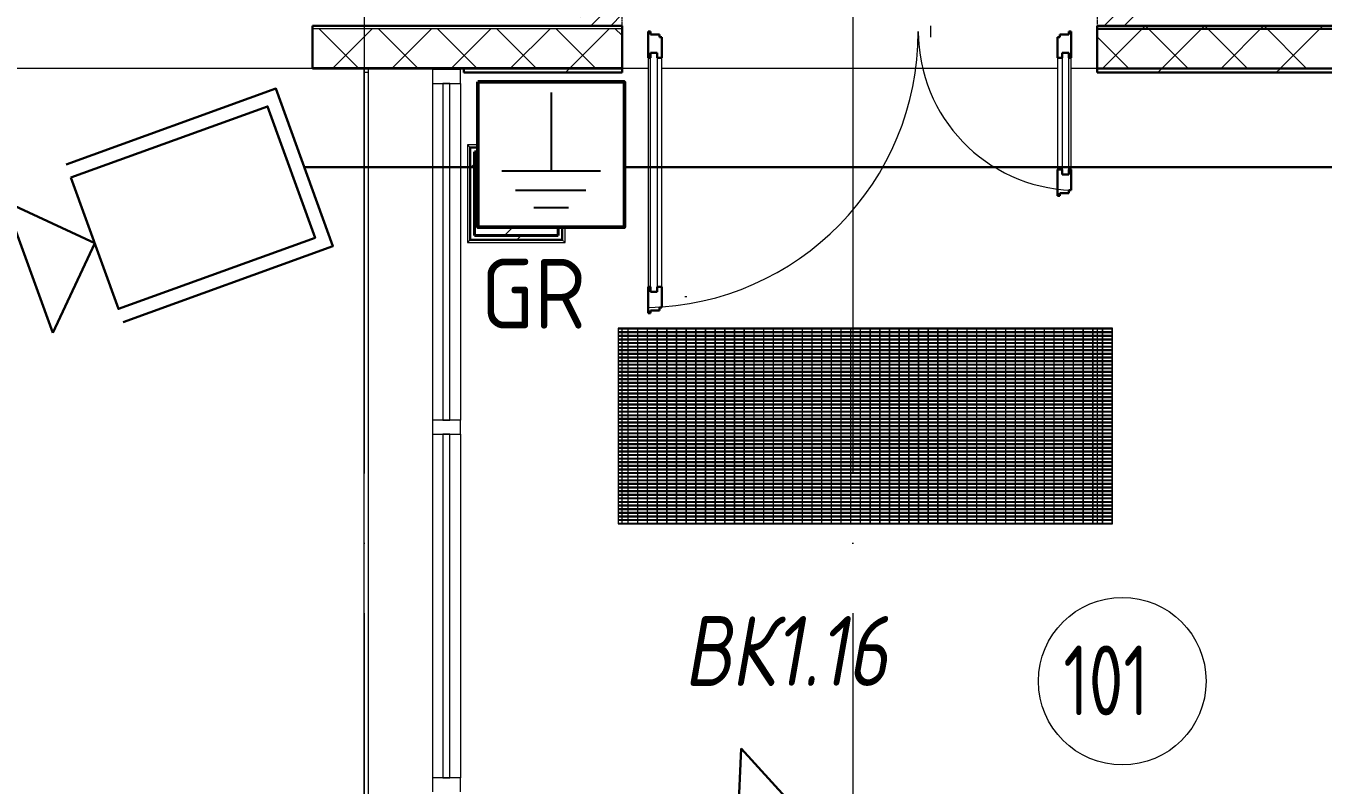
# Model space of a CAD drawing. Header units: millimetres. Extents: x -495897 to 1376592, y -28539 to 470976.
# Drawn here: x -36673 to -32028, y 336989 to 339705 of the extents above; entities that cross this region are included whole.
import ezdxf
from ezdxf.enums import TextEntityAlignment as Align

# ---------------------------------------------------------------- set-up
doc = ezdxf.new("R2010")
doc.units = ezdxf.units.MM
doc.set_wipeout_variables(frame=1)
for name, pattern in [('ADSK_Линия сетки', [25, 20, -2.5, 0, -2.5]), ('ADSK_Невидимые', [5, 3, -2]), ('ADSK_Штриховая_ш2 п1_5', [4.5, 3, -1.5])]:
    doc.linetypes.add(name, pattern=pattern)
for name, color, linetype, lineweight in [('RC-Видеонаблюдение', 5, 'Continuous', 30), ('RC-Линии_связи-Адресные', 5, 'Continuous', 30), ('Витраж', 7, 'Continuous', 9), ('Двери', 252, 'Continuous', 9), ('Лестницы', 252, 'Continuous', 9), ('Линии', 7, 'Continuous', 9), ('Марки помещений', 252, 'Continuous', 20), ('Несущие колонны', 252, 'Continuous', 18), ('НО ВН - ВК', 164, 'Continuous', 50), ('Обобщенные модели', 252, 'Continuous', 18), ('Ограждение', 252, 'Continuous', 9), ('Оси', 252, 'Continuous', 9), ('Панели витража', 252, 'Continuous', 9), ('Перекрытие', 252, 'Continuous', 18), ('Стены внутренние', 7, 'Continuous', 18), ('Стены наружные', 7, 'Continuous', 18), ('Стены штриховка', 7, 'Continuous', 9)]:
    doc.layers.add(name, color=color, linetype=linetype, lineweight=lineweight)
doc.layers.add('RC-Позиционные_обозначения', color=7, linetype='Continuous')
doc.layers.add('Двери открывание', color=7, linetype='Continuous', lineweight=9, true_color=0xc0c0c0)
doc.styles.add('GOST Common_3', font='', dxfattribs={"height": 3.5})
doc.styles.add('ISOCPEUR', font='isocpeur.ttf', dxfattribs={"width": 0.9, "height": 350})
doc.styles.add('RubezhCAD', font='', dxfattribs={"oblique": 10})
doc.styles.get("Standard").update_dxf_attribs({"font": ''})
doc.styles.get('GOST Common_3').set_extended_font_data('GOST 2.304 type A')
doc.styles.get('RubezhCAD').set_extended_font_data('GOST type A')
doc.styles.get('Standard').set_extended_font_data('GOST type B')

# ---------------------------------------------------------------- blocks, each defined once
blk = doc.blocks.new('RC-UGO-CAM-03')
blk.add_attdef('PSTN', text='', height=2.5).set_placement((4.626, 3.284), align=Align.BOTTOM_LEFT)
blk.add_wipeout([(3.743, 0), (6.243, 2.499), (6.243, -2.499)])
blk.add_line((6.243, 2.499), (6.243, -2.499))
blk.add_wipeout([(-3.743, -2.499), (-3.741, 2.497), (3.743, 2.499), (3.743, -2.499)])
for q in [(6.243, 2.499), (6.243, -2.499)]:
    blk.add_line((3.743, 0), q)
blk.add_lwpolyline([(3.743, 2.999), (-4.243, 2.999), (-4.243, -2.999), (3.743, -2.999)])
blk.add_lwpolyline([(3.743, -2.499), (3.743, 2.499), (-3.743, 2.499), (-3.743, -2.499), (3.743, -2.499)], close=True)
blk = doc.blocks.new('RC-UGO-CAM-01')
blk.add_attdef('PSTN', text='', height=2.5).set_placement((4.626, 3.284), align=Align.BOTTOM_LEFT)
at = {"color": 1}
blk.add_wipeout([(3.743, 0), (6.243, 2.499), (6.243, -2.499)], dxfattribs=at)
blk.add_line((6.243, 2.499), (6.243, -2.499), dxfattribs=at)
blk.add_wipeout([(-3.743, -2.499), (-3.741, 2.497), (3.743, 2.499), (3.743, -2.499)], dxfattribs=at)
for q in [(6.243, 2.499), (6.243, -2.499)]:
    blk.add_line((3.743, 0), q, dxfattribs=at)
blk.add_lwpolyline([(3.743, -2.499), (3.743, 2.499), (-3.743, 2.499), (-3.743, -2.499), (3.743, -2.499)], close=True, dxfattribs=at)
blk = doc.blocks.new('1 этаж')
at = {"layer": 'Двери', "lineweight": 18, "true_color": 0x636466}
h = blk.add_hatch(dxfattribs=at)
h.set_pattern_fill('FP_2', color=251, angle=180, style=0, pattern_type=2)
h.set_pattern_definition([(225, (-32805.8, -20418.73), (35.3553, -35.3553), [])])
h.paths.add_polyline_path([(-31930.8, -20693.7), (-31930.8, -20143.7), (-32080.8, -20143.7), (-32080.8, -20693.7)])
h.paths.add_polyline_path([(-33780.8, -20693.7), (-33780.8, -20143.7), (-33930.8, -20143.7), (-33930.8, -20693.7)])
at = {"layer": 'Несущие колонны', "lineweight": 9, "true_color": 0x636466}
h = blk.add_hatch(dxfattribs=at)
h.set_pattern_fill('FP_10', color=251, angle=180, style=0, pattern_type=2)
h.set_pattern_definition([(45, (-32119.82, 96), (-224.5064, 224.5064), []), (45, (-31895.32, 96), (-224.5064, 224.5064), [396.875, -79.375, 3.353, -76.022])])
h.paths.add_polyline_path([(-34010.8, -21443.7), (-34010.8, -21143.7), (-34310.8, -21143.7), (-34310.8, -21443.7)])
at = {"layer": 'Стены наружные', "lineweight": 9, "true_color": 0x636466}
h = blk.add_hatch(dxfattribs=at)
h.set_pattern_fill('FP_41', color=251, style=0, pattern_type=2)
h.set_pattern_definition([(180, (-32119.82, 96), (-1e-14, -100), [])])
h.paths.add_polyline_path([(-66005.8, -20703.7), (-64730.8, -20703.7), (-64730.8, -20693.7), (-66005.8, -20693.7)])
h.paths.add_polyline_path([(2117.4, -20703.7), (2694.2, -20703.7), (2694.2, -20693.7), (1409.2, -20693.7), (1409.2, -20703.7)])
h.paths.add_polyline_path([(-63030.8, -20703.7), (-61880.8, -20703.7), (-61880.8, -20693.7), (-63030.8, -20693.7)])
h.paths.add_polyline_path([(-752.8, -20703.7), (-290.8, -20703.7), (-290.8, -20693.7), (-1390.8, -20693.7), (-1390.8, -20703.7)])
h.paths.add_polyline_path([(-60180.8, -20703.7), (-59050.8, -20703.7), (-59050.8, -20693.7), (-60180.8, -20693.7)])
h.paths.add_polyline_path([(-3623, -20703.7), (-3090.8, -20703.7), (-3090.8, -20693.7), (-4165.8, -20693.7), (-4165.8, -20703.7)])
h.paths.add_polyline_path([(-57350.8, -20703.7), (-56240.8, -20703.7), (-56240.8, -20693.7), (-57350.8, -20693.7)])
h.paths.add_polyline_path([(-5865.8, -20703.7), (-5865.8, -20693.7), (-6960.8, -20693.7), (-6960.8, -20703.7), (-6493.2, -20703.7)])
h.paths.add_polyline_path([(-54540.8, -20703.7), (-53450.8, -20703.7), (-53450.8, -20693.7), (-54540.8, -20693.7)])
h.paths.add_polyline_path([(-8660.8, -20703.7), (-8660.8, -20693.7), (-9765.8, -20693.7), (-9765.8, -20703.7), (-9363.4, -20703.7)])
h.paths.add_polyline_path([(-51750.8, -20703.7), (-50620.8, -20703.7), (-50620.8, -20693.7), (-51750.8, -20693.7)])
h.paths.add_polyline_path([(-11516, -20703.7), (-11465.8, -20703.7), (-11465.8, -20693.7), (-12545.8, -20693.7), (-12545.8, -20703.7), (-12233.6, -20703.7)])
h.paths.add_polyline_path([(-48920.8, -20703.7), (-47800.8, -20703.7), (-47800.8, -20693.7), (-48920.8, -20693.7)])
h.paths.add_polyline_path([(-14245.8, -20703.7), (-14245.8, -20693.7), (-15320.8, -20693.7), (-15320.8, -20703.7), (-14386.2, -20703.7)])
h.paths.add_polyline_path([(-46100.8, -20703.7), (-45030.8, -20703.7), (-45030.8, -20693.7), (-46100.8, -20693.7)])
h.paths.add_polyline_path([(-17256.4, -20703.7), (-17020.8, -20703.7), (-17020.8, -20693.7), (-18120.8, -20693.7), (-18120.8, -20703.7), (-17974, -20703.7)])
h.paths.add_polyline_path([(-43330.8, -20703.7), (-42230.8, -20703.7), (-42230.8, -20693.7), (-43330.8, -20693.7)])
h.paths.add_polyline_path([(-19820.8, -20703.7), (-19820.8, -20693.7), (-20920.8, -20693.7), (-20920.8, -20703.7), (-20126.6, -20703.7)])
h.paths.add_polyline_path([(-40530.8, -20703.7), (-39400.8, -20703.7), (-39400.8, -20693.7), (-40530.8, -20693.7)])
h.paths.add_polyline_path([(-22620.8, -20703.7), (-22620.8, -20693.7), (-23700.8, -20693.7), (-23700.8, -20703.7), (-22996.8, -20703.7)])
h.paths.add_polyline_path([(-25867, -20703.7), (-25400.8, -20703.7), (-25400.8, -20693.7), (-26500.8, -20693.7), (-26500.8, -20703.7), (-26498.8, -20703.7)])
h.paths.add_polyline_path([(-37700.8, -20703.7), (-36590.8, -20703.7), (-36590.8, -20693.7), (-37700.8, -20693.7)])
h.paths.add_polyline_path([(-28202.8, -20703.7), (-28200.8, -20703.7), (-28200.8, -20693.7), (-29240.8, -20693.7), (-29239.8, -20703.7), (-28378.4, -20703.7)])
h.paths.add_polyline_path([(-34890.8, -20703.7), (-33780.8, -20703.7), (-33780.8, -20693.7), (-34890.8, -20693.7)])
h.paths.add_polyline_path([(-30940.8, -20703.7), (-30940.8, -20693.7), (-32080.8, -20693.7), (-32079.8, -20703.7), (-31090.8, -20703.7)])
at = {"layer": 'Витраж', "color": 251, "lineweight": 18, "true_color": 0x636466, "extrusion": (0, 0, -1)}
for p, q in [((-34360.8, -20849.7), (-34460.8, -20849.7)), ((-34460.8, -20849.7), (-34460.8, -20899.7)), ((-34360.8, -20899.7), (-34360.8, -20849.7)), ((-34460.8, -20899.7), (-34360.8, -20899.7)), ((-34360.8, -22104.7), (-34460.8, -22104.7)), ((-34460.8, -22104.7), (-34460.8, -22154.7)), ((-34360.8, -22154.7), (-34360.8, -22104.7)), ((-34460.8, -22154.7), (-34360.8, -22154.7)), ((-34360.8, -23384.7), (-34460.8, -23384.7)), ((-34460.8, -23384.7), (-34460.8, -23434.7)), ((-34360.8, -23434.7), (-34360.8, -23384.7))]:
    blk.add_line(p, q, dxfattribs=at)
at = {"layer": 'Витраж', "color": 251, "true_color": 0x636466}
for p, q in [((-34460.8, -20899.7), (-34460.8, -22104.7)), ((-34360.8, -20899.7), (-34360.8, -22104.7)), ((-34460.8, -22154.7), (-34460.8, -23384.7)), ((-34360.8, -22154.7), (-34360.8, -23384.7))]:
    blk.add_line(p, q, dxfattribs=at)
at = {"layer": 'Двери', "color": 251, "linetype": 'ADSK_Штриховая_ш2 п1_5', "true_color": 0x636466}
for p, q in [((-33780.8, -20693.7), (-33780.8, -20143.7)), ((-32080.8, -20143.7), (-32080.8, -20693.7)), ((-33930.8, -20693.7), (-33780.8, -20693.7)), ((-32080.8, -20693.7), (-31930.8, -20693.7))]:
    blk.add_line(p, q, dxfattribs=at)
at = {"layer": 'Двери', "color": 251, "lineweight": 30, "true_color": 0x636466}
for p, q in [((-33679.8, -20713.7), (-33688.8, -20713.7)), ((-33688.8, -20713.7), (-33688.8, -20807.7)), ((-33679.8, -20723.7), (-33679.8, -20713.7)), ((-32172.8, -20713.7), (-32181.8, -20713.7)), ((-32181.8, -20713.7), (-32181.8, -20723.7)), ((-32172.8, -20807.7), (-32172.8, -20713.7)), ((-33647.8, -20723.7), (-33679.8, -20723.7)), ((-33647.8, -20733.7), (-33647.8, -20723.7)), ((-33638.8, -20733.7), (-33647.8, -20733.7)), ((-33638.8, -20807.7), (-33638.8, -20733.7)), ((-32213.8, -20733.7), (-32222.8, -20733.7)), ((-32222.8, -20733.7), (-32222.8, -20807.7)), ((-32213.8, -20723.7), (-32213.8, -20733.7)), ((-32181.8, -20723.7), (-32213.8, -20723.7)), ((-33679.8, -20807.7), (-33688.8, -20807.7)), ((-33679.8, -20789.7), (-33679.8, -20807.7)), ((-33655.8, -20789.7), (-33679.8, -20789.7)), ((-33655.8, -20807.7), (-33655.8, -20789.7)), ((-33638.8, -20807.7), (-33655.8, -20807.7)), ((-32222.8, -20807.7), (-32205.8, -20807.7)), ((-32205.8, -20807.7), (-32205.8, -20789.7)), ((-32205.8, -20789.7), (-32181.8, -20789.7)), ((-32181.8, -20789.7), (-32181.8, -20807.7)), ((-32181.8, -20807.7), (-32172.8, -20807.7)), ((-32222.8, -21207.7), (-32222.8, -21301.7)), ((-32222.8, -21207.7), (-32205.8, -21207.7)), ((-32205.8, -21207.7), (-32205.8, -21225.7)), ((-32205.8, -21225.7), (-32181.8, -21225.7)), ((-32181.8, -21207.7), (-32172.8, -21207.7)), ((-32181.8, -21225.7), (-32181.8, -21207.7)), ((-32172.8, -21281.7), (-32172.8, -21207.7)), ((-32222.8, -21301.7), (-32213.8, -21301.7)), ((-32213.8, -21301.7), (-32213.8, -21291.7)), ((-32213.8, -21291.7), (-32181.8, -21291.7)), ((-32181.8, -21291.7), (-32181.8, -21281.7)), ((-32181.8, -21281.7), (-32172.8, -21281.7)), ((-33688.8, -21627.7), (-33688.8, -21721.7)), ((-33679.8, -21627.7), (-33688.8, -21627.7)), ((-33679.8, -21645.7), (-33679.8, -21627.7)), ((-33655.8, -21645.7), (-33679.8, -21645.7)), ((-33655.8, -21627.7), (-33655.8, -21645.7)), ((-33638.8, -21627.7), (-33655.8, -21627.7)), ((-33638.8, -21701.7), (-33638.8, -21627.7)), ((-33688.8, -21721.7), (-33679.8, -21721.7)), ((-33679.8, -21721.7), (-33679.8, -21711.7)), ((-33679.8, -21711.7), (-33647.8, -21711.7)), ((-33647.8, -21711.7), (-33647.8, -21701.7)), ((-33647.8, -21701.7), (-33638.8, -21701.7))]:
    blk.add_line(p, q, dxfattribs=at)
at = {"layer": 'Двери', "color": 251, "true_color": 0x636466}
for p, q in [((-33688.8, -20807.7), (-33688.8, -21627.7)), ((-33679.8, -20789.7), (-33655.8, -20789.7)), ((-33679.8, -21645.7), (-33679.8, -20789.7)), ((-33655.8, -20789.7), (-33655.8, -21645.7)), ((-33638.8, -21627.7), (-33638.8, -20807.7)), ((-32222.8, -20807.7), (-32222.8, -21207.7)), ((-32205.8, -20789.7), (-32205.8, -21225.7)), ((-32181.8, -20789.7), (-32205.8, -20789.7)), ((-32181.8, -21225.7), (-32181.8, -20789.7)), ((-32172.8, -21207.7), (-32172.8, -20807.7)), ((-32205.8, -21225.7), (-32181.8, -21225.7)), ((-33655.8, -21645.7), (-33679.8, -21645.7))]:
    blk.add_line(p, q, dxfattribs=at)
at = {"layer": 'Двери открывание', "color": 251, "true_color": 0x636466}
for centre, radius, start, end in [((-33708.8, -20713.7), 988, 271.1599, 0), ((-32152.8, -20713.7), 568, 180, 267.9821)]:
    blk.add_arc(centre, radius, start, end, dxfattribs=at)
at = {"layer": 'Лестницы', "color": 251, "true_color": 0x636466}
for p, q in [((-34690.8, -20845.7), (-34690.8, -24413.8)), ((-34460.8, -20849.7), (-34460.8, -20845.7))]:
    blk.add_line(p, q, dxfattribs=at)
at = {"layer": 'Линии', "color": 251, "ltscale": 100, "true_color": 0x636466}
blk.add_line((-32675.8, -20733.7), (-32675.8, -20693.7), dxfattribs=at)
at = {"layer": 'Линии', "color": 251, "linetype": 'ADSK_Невидимые', "ltscale": 100, "true_color": 0x636466}
blk.add_line((-33557.1, -21661.7), (-33549.5, -21661.7), dxfattribs=at)
at = {"layer": 'Марки помещений', "color": 251, "true_color": 0x636466}
blk.add_circle((-31990.2, -23038.5), 300, dxfattribs=at)
at = {"layer": 'Несущие колонны', "color": 251, "lineweight": 40, "true_color": 0x636466}
for p, q in [((-34310.8, -21143.7), (-34310.8, -21443.7)), ((-34010.8, -21143.7), (-34310.8, -21143.7)), ((-34310.8, -21443.7), (-34310.8, -21143.7)), ((-34310.8, -21143.7), (-34010.8, -21143.7)), ((-34010.8, -21443.7), (-34010.8, -21143.7)), ((-34010.8, -21143.7), (-34010.8, -21443.7)), ((-34310.8, -21443.7), (-34010.8, -21443.7)), ((-34010.8, -21443.7), (-34310.8, -21443.7))]:
    blk.add_line(p, q, dxfattribs=at)
at = {"layer": 'Обобщенные модели', "color": 251, "lineweight": 9, "true_color": 0x636466}
for p, q in [((-33794.1, -21775.7), (-33795.8, -21775.7)), ((-33795.8, -21775.7), (-33795.8, -22475.7)), ((-32025.8, -21775.7), (-33795.8, -21775.7)), ((-33795.8, -21775.7), (-33795.8, -21777.7)), ((-33795.8, -21777.7), (-32025.8, -21777.7)), ((-33794.1, -22475.7), (-33794.1, -21775.7)), ((-33759.5, -21775.7), (-33761.1, -21775.7)), ((-33761.1, -21775.7), (-33761.1, -22475.7)), ((-33759.5, -22475.7), (-33759.5, -21775.7)), ((-33724.8, -21775.7), (-33726.5, -21775.7)), ((-33726.5, -21775.7), (-33726.5, -22475.7)), ((-33724.8, -22475.7), (-33724.8, -21775.7)), ((-33690.1, -21775.7), (-33691.8, -21775.7)), ((-33691.8, -21775.7), (-33691.8, -22475.7)), ((-33690.1, -22475.7), (-33690.1, -21775.7)), ((-33655.4, -21775.7), (-33657.1, -21775.7)), ((-33657.1, -21775.7), (-33657.1, -22475.7)), ((-33655.4, -22475.7), (-33655.4, -21775.7)), ((-33620.8, -21775.7), (-33622.4, -21775.7)), ((-33622.4, -21775.7), (-33622.4, -22475.7)), ((-33620.8, -22475.7), (-33620.8, -21775.7)), ((-33586.1, -21775.7), (-33587.8, -21775.7)), ((-33587.8, -21775.7), (-33587.8, -22475.7)), ((-33586.1, -22475.7), (-33586.1, -21775.7)), ((-33551.4, -21775.7), (-33553.1, -21775.7)), ((-33553.1, -21775.7), (-33553.1, -22475.7)), ((-33551.4, -22475.7), (-33551.4, -21775.7)), ((-33516.7, -21775.7), (-33518.4, -21775.7)), ((-33518.4, -21775.7), (-33518.4, -22475.7)), ((-33516.7, -22475.7), (-33516.7, -21775.7)), ((-33482.1, -21775.7), (-33483.7, -21775.7)), ((-33483.7, -21775.7), (-33483.7, -22475.7)), ((-33482.1, -22475.7), (-33482.1, -21775.7)), ((-33447.4, -21775.7), (-33449.1, -21775.7)), ((-33449.1, -21775.7), (-33449.1, -22475.7)), ((-33447.4, -22475.7), (-33447.4, -21775.7)), ((-33412.7, -21775.7), (-33414.4, -21775.7)), ((-33414.4, -21775.7), (-33414.4, -22475.7)), ((-33412.7, -22475.7), (-33412.7, -21775.7)), ((-33378.1, -21775.7), (-33379.7, -21775.7)), ((-33379.7, -21775.7), (-33379.7, -22475.7)), ((-33378.1, -22475.7), (-33378.1, -21775.7)), ((-33343.4, -21775.7), (-33345.1, -21775.7)), ((-33345.1, -21775.7), (-33345.1, -22475.7)), ((-33343.4, -22475.7), (-33343.4, -21775.7)), ((-33308.7, -21775.7), (-33310.4, -21775.7)), ((-33310.4, -21775.7), (-33310.4, -22475.7)), ((-33308.7, -22475.7), (-33308.7, -21775.7)), ((-33274, -21775.7), (-33275.7, -21775.7)), ((-33275.7, -21775.7), (-33275.7, -22475.7)), ((-33274, -22475.7), (-33274, -21775.7)), ((-33239.4, -21775.7), (-33241, -21775.7)), ((-33241, -21775.7), (-33241, -22475.7)), ((-33239.4, -22475.7), (-33239.4, -21775.7)), ((-33204.7, -21775.7), (-33206.4, -21775.7)), ((-33206.4, -21775.7), (-33206.4, -22475.7)), ((-33204.7, -22475.7), (-33204.7, -21775.7)), ((-33170, -21775.7), (-33171.7, -21775.7)), ((-33171.7, -21775.7), (-33171.7, -22475.7)), ((-33170, -22475.7), (-33170, -21775.7)), ((-33135.3, -21775.7), (-33137, -21775.7)), ((-33137, -21775.7), (-33137, -22475.7)), ((-33135.3, -22475.7), (-33135.3, -21775.7)), ((-33100.7, -21775.7), (-33102.3, -21775.7)), ((-33102.3, -21775.7), (-33102.3, -22475.7)), ((-33100.7, -22475.7), (-33100.7, -21775.7)), ((-33066, -21775.7), (-33067.7, -21775.7)), ((-33067.7, -21775.7), (-33067.7, -22475.7)), ((-33066, -22475.7), (-33066, -21775.7)), ((-33031.3, -21775.7), (-33033, -21775.7)), ((-33033, -21775.7), (-33033, -22475.7)), ((-33031.3, -22475.7), (-33031.3, -21775.7)), ((-32996.6, -21775.7), (-32998.3, -21775.7)), ((-32998.3, -21775.7), (-32998.3, -22475.7)), ((-32996.6, -22475.7), (-32996.6, -21775.7)), ((-32962, -21775.7), (-32963.6, -21775.7)), ((-32963.6, -21775.7), (-32963.6, -22475.7)), ((-32962, -22475.7), (-32962, -21775.7)), ((-32927.3, -21775.7), (-32929, -21775.7)), ((-32929, -21775.7), (-32929, -22475.7)), ((-32927.3, -22475.7), (-32927.3, -21775.7)), ((-32892.6, -21775.7), (-32894.3, -21775.7)), ((-32894.3, -21775.7), (-32894.3, -22475.7)), ((-32892.6, -22475.7), (-32892.6, -21775.7)), ((-32858, -21775.7), (-32859.6, -21775.7)), ((-32859.6, -21775.7), (-32859.6, -22475.7)), ((-32858, -22475.7), (-32858, -21775.7)), ((-32823.3, -21775.7), (-32825, -21775.7)), ((-32825, -21775.7), (-32825, -22475.7)), ((-32823.3, -22475.7), (-32823.3, -21775.7)), ((-32788.6, -21775.7), (-32790.3, -21775.7)), ((-32790.3, -21775.7), (-32790.3, -22475.7)), ((-32788.6, -22475.7), (-32788.6, -21775.7)), ((-32753.9, -21775.7), (-32755.6, -21775.7)), ((-32755.6, -21775.7), (-32755.6, -22475.7)), ((-32753.9, -22475.7), (-32753.9, -21775.7)), ((-32719.3, -21775.7), (-32720.9, -21775.7)), ((-32720.9, -21775.7), (-32720.9, -22475.7)), ((-32719.3, -22475.7), (-32719.3, -21775.7)), ((-32684.6, -21775.7), (-32686.3, -21775.7)), ((-32686.3, -21775.7), (-32686.3, -22475.7)), ((-32684.6, -22475.7), (-32684.6, -21775.7)), ((-32649.9, -21775.7), (-32651.6, -21775.7)), ((-32651.6, -21775.7), (-32651.6, -22475.7)), ((-32649.9, -22475.7), (-32649.9, -21775.7)), ((-32615.2, -21775.7), (-32616.9, -21775.7)), ((-32616.9, -21775.7), (-32616.9, -22475.7)), ((-32615.2, -22475.7), (-32615.2, -21775.7)), ((-32580.6, -21775.7), (-32582.2, -21775.7)), ((-32582.2, -21775.7), (-32582.2, -22475.7)), ((-32580.6, -22475.7), (-32580.6, -21775.7)), ((-32545.9, -21775.7), (-32547.6, -21775.7)), ((-32547.6, -21775.7), (-32547.6, -22475.7)), ((-32545.9, -22475.7), (-32545.9, -21775.7)), ((-32511.2, -21775.7), (-32512.9, -21775.7)), ((-32512.9, -21775.7), (-32512.9, -22475.7)), ((-32511.2, -22475.7), (-32511.2, -21775.7)), ((-32476.6, -21775.7), (-32478.2, -21775.7)), ((-32478.2, -21775.7), (-32478.2, -22475.7)), ((-32476.6, -22475.7), (-32476.6, -21775.7)), ((-32441.9, -21775.7), (-32443.6, -21775.7)), ((-32443.6, -21775.7), (-32443.6, -22475.7)), ((-32441.9, -22475.7), (-32441.9, -21775.7)), ((-32407.2, -21775.7), (-32408.9, -21775.7)), ((-32408.9, -21775.7), (-32408.9, -22475.7)), ((-32407.2, -22475.7), (-32407.2, -21775.7)), ((-32372.5, -21775.7), (-32374.2, -21775.7)), ((-32374.2, -21775.7), (-32374.2, -22475.7)), ((-32372.5, -22475.7), (-32372.5, -21775.7)), ((-32337.9, -21775.7), (-32339.5, -21775.7)), ((-32339.5, -21775.7), (-32339.5, -22475.7)), ((-32337.9, -22475.7), (-32337.9, -21775.7)), ((-32303.2, -21775.7), (-32304.9, -21775.7)), ((-32304.9, -21775.7), (-32304.9, -22475.7)), ((-32303.2, -22475.7), (-32303.2, -21775.7)), ((-32268.5, -21775.7), (-32270.2, -21775.7)), ((-32270.2, -21775.7), (-32270.2, -22475.7)), ((-32268.5, -22475.7), (-32268.5, -21775.7)), ((-32233.8, -21775.7), (-32235.5, -21775.7)), ((-32235.5, -21775.7), (-32235.5, -22475.7)), ((-32233.8, -22475.7), (-32233.8, -21775.7)), ((-32199.2, -21775.7), (-32200.8, -21775.7)), ((-32200.8, -21775.7), (-32200.8, -22475.7)), ((-32199.2, -22475.7), (-32199.2, -21775.7)), ((-32164.5, -21775.7), (-32166.2, -21775.7)), ((-32166.2, -21775.7), (-32166.2, -22475.7)), ((-32164.5, -22475.7), (-32164.5, -21775.7)), ((-32129.8, -21775.7), (-32131.5, -21775.7)), ((-32131.5, -21775.7), (-32131.5, -22475.7)), ((-32129.8, -22475.7), (-32129.8, -21775.7)), ((-32095.1, -21775.7), (-32096.8, -21775.7)), ((-32096.8, -21775.7), (-32096.8, -22475.7)), ((-32095.1, -22475.7), (-32095.1, -21775.7)), ((-32060.5, -21775.7), (-32062.1, -21775.7)), ((-32062.1, -21775.7), (-32062.1, -22475.7)), ((-32060.5, -22475.7), (-32060.5, -21775.7)), ((-32025.8, -21775.7), (-32027.5, -21775.7)), ((-32027.5, -21775.7), (-32027.5, -22475.7)), ((-32025.8, -22475.7), (-32025.8, -21775.7)), ((-32025.8, -21777.7), (-32025.8, -21775.7)), ((-32025.8, -21788.7), (-33795.8, -21788.7)), ((-33795.8, -21788.7), (-33795.8, -21790.6)), ((-33795.8, -21790.6), (-32025.8, -21790.6)), ((-32025.8, -21801.6), (-33795.8, -21801.6)), ((-33795.8, -21801.6), (-33795.8, -21803.5)), ((-33795.8, -21803.5), (-32025.8, -21803.5)), ((-32025.8, -21814.5), (-33795.8, -21814.5)), ((-33795.8, -21814.5), (-33795.8, -21816.4)), ((-33795.8, -21816.4), (-32025.8, -21816.4)), ((-32025.8, -21827.4), (-33795.8, -21827.4)), ((-33795.8, -21827.4), (-33795.8, -21829.4)), ((-33795.8, -21829.4), (-32025.8, -21829.4)), ((-32025.8, -21790.6), (-32025.8, -21788.7)), ((-32025.8, -21803.5), (-32025.8, -21801.6)), ((-32025.8, -21816.4), (-32025.8, -21814.5)), ((-32025.8, -21829.4), (-32025.8, -21827.4)), ((-32025.8, -21840.4), (-33795.8, -21840.4)), ((-33795.8, -21840.4), (-33795.8, -21842.3)), ((-33795.8, -21842.3), (-32025.8, -21842.3)), ((-32025.8, -21853.3), (-33795.8, -21853.3)), ((-33795.8, -21853.3), (-33795.8, -21855.2)), ((-33795.8, -21855.2), (-32025.8, -21855.2)), ((-32025.8, -21866.2), (-33795.8, -21866.2)), ((-33795.8, -21866.2), (-33795.8, -21868.1)), ((-33795.8, -21868.1), (-32025.8, -21868.1)), ((-32025.8, -21879.1), (-33795.8, -21879.1)), ((-33795.8, -21879.1), (-33795.8, -21881.1)), ((-32025.8, -21842.3), (-32025.8, -21840.4)), ((-32025.8, -21855.2), (-32025.8, -21853.3)), ((-32025.8, -21868.1), (-32025.8, -21866.2)), ((-32025.8, -21881.1), (-32025.8, -21879.1)), ((-33795.8, -21881.1), (-32025.8, -21881.1)), ((-32025.8, -21892.1), (-33795.8, -21892.1)), ((-33795.8, -21892.1), (-33795.8, -21894)), ((-33795.8, -21894), (-32025.8, -21894)), ((-32025.8, -21905), (-33795.8, -21905)), ((-33795.8, -21905), (-33795.8, -21906.9)), ((-33795.8, -21906.9), (-32025.8, -21906.9)), ((-32025.8, -21917.9), (-33795.8, -21917.9)), ((-33795.8, -21917.9), (-33795.8, -21919.9)), ((-33795.8, -21919.9), (-32025.8, -21919.9)), ((-32025.8, -21894), (-32025.8, -21892.1)), ((-32025.8, -21906.9), (-32025.8, -21905)), ((-32025.8, -21919.9), (-32025.8, -21917.9)), ((-32025.8, -21930.9), (-33795.8, -21930.9)), ((-33795.8, -21930.9), (-33795.8, -21932.8)), ((-33795.8, -21932.8), (-32025.8, -21932.8)), ((-32025.8, -21943.8), (-33795.8, -21943.8)), ((-33795.8, -21943.8), (-33795.8, -21945.7)), ((-33795.8, -21945.7), (-32025.8, -21945.7)), ((-32025.8, -21956.7), (-33795.8, -21956.7)), ((-33795.8, -21956.7), (-33795.8, -21958.6)), ((-33795.8, -21958.6), (-32025.8, -21958.6)), ((-32025.8, -21969.6), (-33795.8, -21969.6)), ((-33795.8, -21969.6), (-33795.8, -21971.6)), ((-33795.8, -21971.6), (-32025.8, -21971.6)), ((-32025.8, -21932.8), (-32025.8, -21930.9)), ((-32025.8, -21945.7), (-32025.8, -21943.8)), ((-32025.8, -21958.6), (-32025.8, -21956.7)), ((-32025.8, -21971.6), (-32025.8, -21969.6)), ((-32025.8, -21982.6), (-33795.8, -21982.6)), ((-33795.8, -21982.6), (-33795.8, -21984.5)), ((-33795.8, -21984.5), (-32025.8, -21984.5)), ((-32025.8, -21995.5), (-33795.8, -21995.5)), ((-33795.8, -21995.5), (-33795.8, -21997.4)), ((-33795.8, -21997.4), (-32025.8, -21997.4)), ((-32025.8, -22008.4), (-33795.8, -22008.4)), ((-33795.8, -22008.4), (-33795.8, -22010.3)), ((-33795.8, -22010.3), (-32025.8, -22010.3)), ((-32025.8, -21984.5), (-32025.8, -21982.6)), ((-32025.8, -21997.4), (-32025.8, -21995.5)), ((-32025.8, -22010.3), (-32025.8, -22008.4)), ((-32025.8, -22021.3), (-33795.8, -22021.3)), ((-33795.8, -22021.3), (-33795.8, -22023.3)), ((-33795.8, -22023.3), (-32025.8, -22023.3)), ((-32025.8, -22034.3), (-33795.8, -22034.3)), ((-33795.8, -22034.3), (-33795.8, -22036.2)), ((-33795.8, -22036.2), (-32025.8, -22036.2)), ((-32025.8, -22047.2), (-33795.8, -22047.2)), ((-33795.8, -22047.2), (-33795.8, -22049.1)), ((-33795.8, -22049.1), (-32025.8, -22049.1)), ((-32025.8, -22060.1), (-33795.8, -22060.1)), ((-33795.8, -22060.1), (-33795.8, -22062.1)), ((-33795.8, -22062.1), (-32025.8, -22062.1)), ((-32025.8, -22023.3), (-32025.8, -22021.3)), ((-32025.8, -22036.2), (-32025.8, -22034.3)), ((-32025.8, -22049.1), (-32025.8, -22047.2)), ((-32025.8, -22062.1), (-32025.8, -22060.1)), ((-32025.8, -22073.1), (-33795.8, -22073.1)), ((-33795.8, -22073.1), (-33795.8, -22075)), ((-33795.8, -22075), (-32025.8, -22075)), ((-32025.8, -22086), (-33795.8, -22086)), ((-33795.8, -22086), (-33795.8, -22087.9)), ((-33795.8, -22087.9), (-32025.8, -22087.9)), ((-32025.8, -22098.9), (-33795.8, -22098.9)), ((-33795.8, -22098.9), (-33795.8, -22100.8)), ((-33795.8, -22100.8), (-32025.8, -22100.8)), ((-32025.8, -22075), (-32025.8, -22073.1)), ((-32025.8, -22087.9), (-32025.8, -22086)), ((-32025.8, -22100.8), (-32025.8, -22098.9)), ((-32025.8, -22111.8), (-33795.8, -22111.8)), ((-33795.8, -22111.8), (-33795.8, -22113.8)), ((-33795.8, -22113.8), (-32025.8, -22113.8)), ((-32025.8, -22124.8), (-33795.8, -22124.8)), ((-33795.8, -22124.8), (-33795.8, -22126.7)), ((-33795.8, -22126.7), (-32025.8, -22126.7)), ((-32025.8, -22137.7), (-33795.8, -22137.7)), ((-33795.8, -22137.7), (-33795.8, -22139.6)), ((-33795.8, -22139.6), (-32025.8, -22139.6)), ((-32025.8, -22150.6), (-33795.8, -22150.6)), ((-33795.8, -22150.6), (-33795.8, -22152.5)), ((-33795.8, -22152.5), (-32025.8, -22152.5)), ((-32025.8, -22113.8), (-32025.8, -22111.8)), ((-32025.8, -22126.7), (-32025.8, -22124.8)), ((-32025.8, -22139.6), (-32025.8, -22137.7)), ((-32025.8, -22152.5), (-32025.8, -22150.6)), ((-32025.8, -22163.5), (-33795.8, -22163.5)), ((-33795.8, -22163.5), (-33795.8, -22165.5)), ((-33795.8, -22165.5), (-32025.8, -22165.5)), ((-32025.8, -22176.5), (-33795.8, -22176.5)), ((-33795.8, -22176.5), (-33795.8, -22178.4)), ((-33795.8, -22178.4), (-32025.8, -22178.4)), ((-32025.8, -22189.4), (-33795.8, -22189.4)), ((-33795.8, -22189.4), (-33795.8, -22191.3)), ((-33795.8, -22191.3), (-32025.8, -22191.3)), ((-32025.8, -22202.3), (-33795.8, -22202.3)), ((-33795.8, -22202.3), (-33795.8, -22204.3)), ((-33795.8, -22204.3), (-32025.8, -22204.3)), ((-32025.8, -22165.5), (-32025.8, -22163.5)), ((-32025.8, -22178.4), (-32025.8, -22176.5)), ((-32025.8, -22191.3), (-32025.8, -22189.4)), ((-32025.8, -22204.3), (-32025.8, -22202.3)), ((-32025.8, -22215.3), (-33795.8, -22215.3)), ((-33795.8, -22215.3), (-33795.8, -22217.2)), ((-33795.8, -22217.2), (-32025.8, -22217.2)), ((-32025.8, -22228.2), (-33795.8, -22228.2)), ((-33795.8, -22228.2), (-33795.8, -22230.1)), ((-33795.8, -22230.1), (-32025.8, -22230.1)), ((-32025.8, -22241.1), (-33795.8, -22241.1)), ((-33795.8, -22241.1), (-33795.8, -22243)), ((-33795.8, -22243), (-32025.8, -22243)), ((-32025.8, -22217.2), (-32025.8, -22215.3)), ((-32025.8, -22230.1), (-32025.8, -22228.2)), ((-32025.8, -22243), (-32025.8, -22241.1)), ((-32025.8, -22254), (-33795.8, -22254)), ((-33795.8, -22254), (-33795.8, -22256)), ((-33795.8, -22256), (-32025.8, -22256)), ((-32025.8, -22267), (-33795.8, -22267)), ((-33795.8, -22267), (-33795.8, -22268.9)), ((-33795.8, -22268.9), (-32025.8, -22268.9)), ((-32025.8, -22279.9), (-33795.8, -22279.9)), ((-33795.8, -22279.9), (-33795.8, -22281.8)), ((-33795.8, -22281.8), (-32025.8, -22281.8)), ((-32025.8, -22292.8), (-33795.8, -22292.8)), ((-33795.8, -22292.8), (-33795.8, -22294.7)), ((-33795.8, -22294.7), (-32025.8, -22294.7)), ((-32025.8, -22256), (-32025.8, -22254)), ((-32025.8, -22268.9), (-32025.8, -22267)), ((-32025.8, -22281.8), (-32025.8, -22279.9)), ((-32025.8, -22294.7), (-32025.8, -22292.8)), ((-32025.8, -22305.7), (-33795.8, -22305.7)), ((-33795.8, -22305.7), (-33795.8, -22307.7)), ((-33795.8, -22307.7), (-32025.8, -22307.7)), ((-32025.8, -22318.7), (-33795.8, -22318.7)), ((-33795.8, -22318.7), (-33795.8, -22320.6)), ((-33795.8, -22320.6), (-32025.8, -22320.6)), ((-32025.8, -22331.6), (-33795.8, -22331.6)), ((-33795.8, -22331.6), (-33795.8, -22333.5)), ((-33795.8, -22333.5), (-32025.8, -22333.5)), ((-32025.8, -22307.7), (-32025.8, -22305.7)), ((-32025.8, -22320.6), (-32025.8, -22318.7)), ((-32025.8, -22333.5), (-32025.8, -22331.6)), ((-32025.8, -22344.5), (-33795.8, -22344.5)), ((-33795.8, -22344.5), (-33795.8, -22346.5)), ((-33795.8, -22346.5), (-32025.8, -22346.5)), ((-32025.8, -22357.5), (-33795.8, -22357.5)), ((-33795.8, -22357.5), (-33795.8, -22359.4)), ((-33795.8, -22359.4), (-32025.8, -22359.4)), ((-32025.8, -22370.4), (-33795.8, -22370.4)), ((-33795.8, -22370.4), (-33795.8, -22372.3)), ((-33795.8, -22372.3), (-32025.8, -22372.3)), ((-32025.8, -22383.3), (-33795.8, -22383.3)), ((-33795.8, -22383.3), (-33795.8, -22385.2)), ((-33795.8, -22385.2), (-32025.8, -22385.2)), ((-32025.8, -22346.5), (-32025.8, -22344.5)), ((-32025.8, -22359.4), (-32025.8, -22357.5)), ((-32025.8, -22372.3), (-32025.8, -22370.4)), ((-32025.8, -22385.2), (-32025.8, -22383.3)), ((-32025.8, -22396.2), (-33795.8, -22396.2)), ((-33795.8, -22396.2), (-33795.8, -22398.2)), ((-33795.8, -22398.2), (-32025.8, -22398.2)), ((-32025.8, -22409.2), (-33795.8, -22409.2)), ((-33795.8, -22409.2), (-33795.8, -22411.1)), ((-33795.8, -22411.1), (-32025.8, -22411.1)), ((-32025.8, -22422.1), (-33795.8, -22422.1)), ((-33795.8, -22422.1), (-33795.8, -22424)), ((-33795.8, -22424), (-32025.8, -22424)), ((-32025.8, -22435), (-33795.8, -22435)), ((-33795.8, -22435), (-33795.8, -22436.9)), ((-33795.8, -22436.9), (-32025.8, -22436.9)), ((-32025.8, -22398.2), (-32025.8, -22396.2)), ((-32025.8, -22411.1), (-32025.8, -22409.2)), ((-32025.8, -22424), (-32025.8, -22422.1)), ((-32025.8, -22436.9), (-32025.8, -22435)), ((-32025.8, -22447.9), (-33795.8, -22447.9)), ((-33795.8, -22447.9), (-33795.8, -22449.9)), ((-33795.8, -22449.9), (-32025.8, -22449.9)), ((-32025.8, -22460.9), (-33795.8, -22460.9)), ((-33795.8, -22460.9), (-33795.8, -22462.8)), ((-33795.8, -22462.8), (-32025.8, -22462.8)), ((-32025.8, -22473.8), (-33795.8, -22473.8)), ((-33795.8, -22473.8), (-33795.8, -22475.7)), ((-33795.8, -22475.7), (-32025.8, -22475.7)), ((-33795.8, -22475.7), (-33794.1, -22475.7)), ((-33761.1, -22475.7), (-33759.5, -22475.7)), ((-33726.5, -22475.7), (-33724.8, -22475.7)), ((-33691.8, -22475.7), (-33690.1, -22475.7)), ((-33657.1, -22475.7), (-33655.4, -22475.7)), ((-33622.4, -22475.7), (-33620.8, -22475.7)), ((-33587.8, -22475.7), (-33586.1, -22475.7)), ((-33553.1, -22475.7), (-33551.4, -22475.7)), ((-33518.4, -22475.7), (-33516.7, -22475.7)), ((-33483.7, -22475.7), (-33482.1, -22475.7)), ((-33449.1, -22475.7), (-33447.4, -22475.7)), ((-33414.4, -22475.7), (-33412.7, -22475.7)), ((-33379.7, -22475.7), (-33378.1, -22475.7)), ((-33345.1, -22475.7), (-33343.4, -22475.7)), ((-33310.4, -22475.7), (-33308.7, -22475.7)), ((-33275.7, -22475.7), (-33274, -22475.7)), ((-33241, -22475.7), (-33239.4, -22475.7)), ((-33206.4, -22475.7), (-33204.7, -22475.7)), ((-33171.7, -22475.7), (-33170, -22475.7)), ((-33137, -22475.7), (-33135.3, -22475.7)), ((-33102.3, -22475.7), (-33100.7, -22475.7)), ((-33067.7, -22475.7), (-33066, -22475.7)), ((-33033, -22475.7), (-33031.3, -22475.7)), ((-32998.3, -22475.7), (-32996.6, -22475.7)), ((-32963.6, -22475.7), (-32962, -22475.7)), ((-32929, -22475.7), (-32927.3, -22475.7)), ((-32894.3, -22475.7), (-32892.6, -22475.7)), ((-32859.6, -22475.7), (-32858, -22475.7)), ((-32825, -22475.7), (-32823.3, -22475.7)), ((-32790.3, -22475.7), (-32788.6, -22475.7)), ((-32755.6, -22475.7), (-32753.9, -22475.7)), ((-32720.9, -22475.7), (-32719.3, -22475.7)), ((-32686.3, -22475.7), (-32684.6, -22475.7)), ((-32651.6, -22475.7), (-32649.9, -22475.7)), ((-32616.9, -22475.7), (-32615.2, -22475.7)), ((-32582.2, -22475.7), (-32580.6, -22475.7)), ((-32547.6, -22475.7), (-32545.9, -22475.7)), ((-32512.9, -22475.7), (-32511.2, -22475.7)), ((-32478.2, -22475.7), (-32476.6, -22475.7)), ((-32443.6, -22475.7), (-32441.9, -22475.7)), ((-32408.9, -22475.7), (-32407.2, -22475.7)), ((-32374.2, -22475.7), (-32372.5, -22475.7)), ((-32339.5, -22475.7), (-32337.9, -22475.7)), ((-32304.9, -22475.7), (-32303.2, -22475.7)), ((-32270.2, -22475.7), (-32268.5, -22475.7)), ((-32235.5, -22475.7), (-32233.8, -22475.7)), ((-32200.8, -22475.7), (-32199.2, -22475.7)), ((-32166.2, -22475.7), (-32164.5, -22475.7)), ((-32131.5, -22475.7), (-32129.8, -22475.7)), ((-32096.8, -22475.7), (-32095.1, -22475.7)), ((-32062.1, -22475.7), (-32060.5, -22475.7)), ((-32027.5, -22475.7), (-32025.8, -22475.7)), ((-32025.8, -22449.9), (-32025.8, -22447.9)), ((-32025.8, -22462.8), (-32025.8, -22460.9)), ((-32025.8, -22475.7), (-32025.8, -22473.8))]:
    blk.add_line(p, q, dxfattribs=at)
at = {"layer": 'Ограждение', "color": 251, "true_color": 0x636466}
for p, q in [((-34335.8, -21118.7), (-34335.8, -21468.7)), ((-33985.8, -21118.7), (-34335.8, -21118.7)), ((-34325.8, -21128.7), (-34335.8, -21118.7)), ((-33985.8, -21118.7), (-33995.8, -21128.7)), ((-33985.8, -21468.7), (-33985.8, -21118.7)), ((-34335.8, -21468.7), (-34325.8, -21458.7)), ((-33985.8, -21468.7), (-33995.8, -21458.7)), ((-34335.8, -21468.7), (-33985.8, -21468.7))]:
    blk.add_line(p, q, dxfattribs=at)
at = {"layer": 'Оси', "color": 251, "linetype": 'ADSK_Линия сетки', "ltscale": 100, "true_color": 0x636466}
for p, q in [((-34705.8, 32206.9), (-34705.8, -33769.9)), ((-32955.8, 32206.9), (-32955.8, -33769.9))]:
    blk.add_line(p, q, dxfattribs=at)
at = {"layer": 'Панели витража', "color": 251, "lineweight": 18, "true_color": 0x636466}
for p, q in [((-34398.3, -20899.7), (-34423.3, -20899.7)), ((-34423.3, -20899.7), (-34423.3, -22104.7)), ((-34398.3, -22104.7), (-34398.3, -20899.7)), ((-34423.3, -22104.7), (-34398.3, -22104.7)), ((-34398.3, -22154.7), (-34423.3, -22154.7)), ((-34423.3, -22154.7), (-34423.3, -23384.7)), ((-34398.3, -23384.7), (-34398.3, -22154.7)), ((-34423.3, -23384.7), (-34398.3, -23384.7))]:
    blk.add_line(p, q, dxfattribs=at)
at = {"layer": 'Перекрытие', "color": 251, "ltscale": 100, "true_color": 0x636466}
for p, q in [((-34360.8, -20845.7), (-34360.8, -20849.7)), ((-33780.8, -22475.7), (-33780.8, -21775.7)), ((-33780.8, -21775.7), (-32080.8, -21775.7)), ((-32080.8, -21775.7), (-32080.8, -22475.7)), ((-32080.8, -22475.7), (-33780.8, -22475.7))]:
    blk.add_line(p, q, dxfattribs=at)
at = {"layer": 'Стены внутренние', "color": 251, "lineweight": 30, "true_color": 0x636466}
for p, q in [((-34890.8, -20693.7), (-33780.8, -20693.7)), ((-34890.8, -20703.7), (-34890.8, -20845.7)), ((-33780.8, -20845.7), (-33780.8, -20703.7)), ((-30940.8, -20693.7), (-32080.8, -20693.7)), ((-32080.8, -20703.7), (-32080.8, -20845.7)), ((-32079.8, -20693.7), (-32079.8, -20703.7)), ((-34890.8, -20845.7), (-34348.3, -20845.7)), ((-32080.8, -20845.7), (-30940.8, -20845.7))]:
    blk.add_line(p, q, dxfattribs=at)
at = {"layer": 'Стены внутренние', "color": 251, "linetype": 'Continuous', "lineweight": 9, "true_color": 0x636466}
for p, q in [((-34888.8, -20704.2), (-34888.3, -20703.7)), ((-34726.7, -20843.7), (-34866.7, -20703.7)), ((-34816.2, -20843.7), (-34676.2, -20703.7)), ((-34514.6, -20843.7), (-34654.6, -20703.7)), ((-34604.1, -20843.7), (-34464.1, -20703.7)), ((-34302.5, -20843.7), (-34442.5, -20703.7)), ((-34391.9, -20843.7), (-34251.9, -20703.7)), ((-34090.4, -20843.7), (-34230.4, -20703.7)), ((-34179.8, -20843.7), (-34039.8, -20703.7)), ((-33878.2, -20843.7), (-34018.2, -20703.7)), ((-33967.7, -20843.7), (-33827.7, -20703.7)), ((-33782.8, -20727), (-33806.1, -20703.7)), ((-32058.5, -20843.7), (-31908.5, -20693.7)), ((-31756.9, -20843.7), (-31906.9, -20693.7)), ((-31846.4, -20843.7), (-31696.4, -20693.7)), ((-31544.8, -20843.7), (-31694.8, -20693.7)), ((-31634.2, -20843.7), (-31484.2, -20693.7)), ((-31332.6, -20843.7), (-31482.6, -20693.7)), ((-31422.1, -20843.7), (-31272.1, -20693.7)), ((-31969, -20843.7), (-32079.8, -20733)), ((-34629.4, -20845.7), (-34630.6, -20843.7)), ((-31813.8, -20845.7), (-31814.9, -20843.7)), ((-31599.9, -20843.7), (-31601, -20845.7))]:
    blk.add_line(p, q, dxfattribs=at)
at = {"layer": 'Стены внутренние', "color": 251, "true_color": 0x636466}
for p, q in [((-34890.8, -20845.7), (-36590.8, -20845.7)), ((-33688.8, -20845.7), (-33780.8, -20845.7)), ((-32222.8, -20845.7), (-33638.8, -20845.7)), ((-32080.8, -20845.7), (-32172.8, -20845.7))]:
    blk.add_line(p, q, dxfattribs=at)
at = {"layer": 'Стены наружные', "color": 251, "lineweight": 30, "true_color": 0x636466}
for p, q in [((-34890.8, -20693.7), (-34890.8, -20703.7)), ((-33780.8, -20703.7), (-33780.8, -20693.7)), ((-32080.8, -20693.7), (-32080.8, -20703.7)), ((-32079.8, -20703.7), (-30940.8, -20703.7)), ((-33780.8, -20845.7), (-34348.3, -20845.7)), ((-34348.3, -20845.7), (-34348.3, -20860.7)), ((-33780.8, -20860.7), (-33780.8, -20845.7)), ((-32080.8, -20845.7), (-32080.8, -20860.7)), ((-34348.3, -20860.7), (-33780.8, -20860.7)), ((-32080.8, -20860.7), (-30940.8, -20860.7)), ((-33995.8, -21128.7), (-34325.8, -21128.7)), ((-34325.8, -21128.7), (-34325.8, -21458.7)), ((-33995.8, -21458.7), (-33995.8, -21128.7)), ((-34325.8, -21458.7), (-33995.8, -21458.7))]:
    blk.add_line(p, q, dxfattribs=at)
at = {"layer": 'Стены наружные', "color": 251, "true_color": 0x636466}
for p, q in [((-34705.8, -24413.6), (-34705.8, -20845.7)), ((-34690.8, -20860.7), (-34705.8, -20860.7)), ((-34690.8, -20860.7), (-34690.8, -24413.8))]:
    blk.add_line(p, q, dxfattribs=at)
at = {"layer": 'Стены наружные', "color": 251, "linetype": 'Continuous', "lineweight": 9, "true_color": 0x636466}
for p, q in [((-33984.7, -20860.7), (-33969.7, -20845.7)), ((-31863.4, -20860.7), (-31848.4, -20845.7)), ((-31439.1, -20860.7), (-31424.1, -20845.7)), ((-34267.7, -21143.7), (-34252.7, -21128.7)), ((-34325.8, -21201.9), (-34310.8, -21186.9)), ((-34010.8, -21311.1), (-33995.8, -21296.1)), ((-34158.4, -21458.7), (-34143.4, -21443.7))]:
    blk.add_line(p, q, dxfattribs=at)
at = {"layer": 'Стены штриховка', "color": 251, "true_color": 0x636466}
for p, q in [((-33780.8, -20703.7), (-34890.8, -20703.7)), ((-34888.8, -20843.7), (-34888.8, -20703.7)), ((-33782.8, -20703.7), (-33782.8, -20843.7)), ((-32079.8, -20703.7), (-32080.8, -20703.7)), ((-32079.8, -20843.7), (-32079.8, -20703.7)), ((-33782.8, -20843.7), (-34888.8, -20843.7)), ((-32079.8, -20843.7), (-30942.8, -20843.7))]:
    blk.add_line(p, q, dxfattribs=at)
at = {"layer": 'Марки помещений', "color": 251, "true_color": 0x636466, "style": 'GOST Common_3', "width": 0.9}
blk.add_text('101', height=250, dxfattribs=at).set_placement((-32201.3, -23160.8))
blk = doc.blocks.new('грозозащита')
blk.add_wipeout([(-262.5, 0), (-262.5, 520), (262.5, 520), (262.5, 0)])
at = {"color": 7}
for p, q in [((0, 482.4), (0, 200.9)), ((0, 200.9), (-176.6, 200.9)), ((176.6, 200.9), (0, 200.9)), ((0, 131.6), (-128, 131.6)), ((123.9, 131.6), (0, 131.6)), ((61.9, 69.7), (-61.9, 69.7))]:
    blk.add_line(p, q, dxfattribs=at)
at = {"layer": 'НО ВН - ВК'}
blk.add_line((-262.5, 0), (-262.5, 520), dxfattribs=at)
at = {"layer": 'НО ВН - ВК', "color": 6}
blk.add_lwpolyline([(-262.5, 520), (262.5, 520), (262.5, 0), (-262.5, 0)], close=True, dxfattribs=at)

msp = doc.modelspace()

# ---------------------------------------------------------------- block references
msp.add_blockref('1 этаж', (-756.474, 360398.765))

# ---------------------------------------------------------------- texts
at = {"color": 0, "lineweight": 30, "insert": (-34855.801, 338746.926), "char_height": 250, "width": 479.75, "attachment_point": 5, "style": 'ISOCPEUR'}
msp.add_mtext('GR', dxfattribs=at)

# ---------------------------------------------------------------- next in the draw order: block references
at = {"layer": 'RC-Видеонаблюдение'}
ref = msp.add_blockref('RC-UGO-CAM-03', (-36074.856, 339054.671), dxfattribs=dict(at, xscale=99.99999999999999, yscale=99.99999999999999, zscale=99.99999999999999, rotation=199.9031274229899))
ref.add_attrib('PSTN', 'ВК1.23', (-37694.662, 338565.267), dxfattribs={"layer": 'RC-Позиционные_обозначения', "height": 250, "style": 'RubezhCAD', "oblique": 10})
ref = msp.add_blockref('RC-UGO-CAM-01', (-34404.057, 336513.26), dxfattribs=dict(at, xscale=100, yscale=100, zscale=100, rotation=42.40854525344459))
ref.add_attrib('PSTN', 'ВК1.16', (-34316.735, 337343.332), dxfattribs={"layer": 'RC-Позиционные_обозначения', "height": 250, "style": 'RubezhCAD', "oblique": 10})

# ---------------------------------------------------------------- next in the draw order: linework, layer by layer
at = {"layer": 'RC-Линии_связи-Адресные'}
msp.add_line((-30043.923, 339200.542), (-35675.913, 339199.11), dxfattribs=at)

# ---------------------------------------------------------------- next in the draw order: block references
msp.add_blockref('грозозащита', (-34792.125, 338984.902))

doc.saveas('drawing.dxf')
